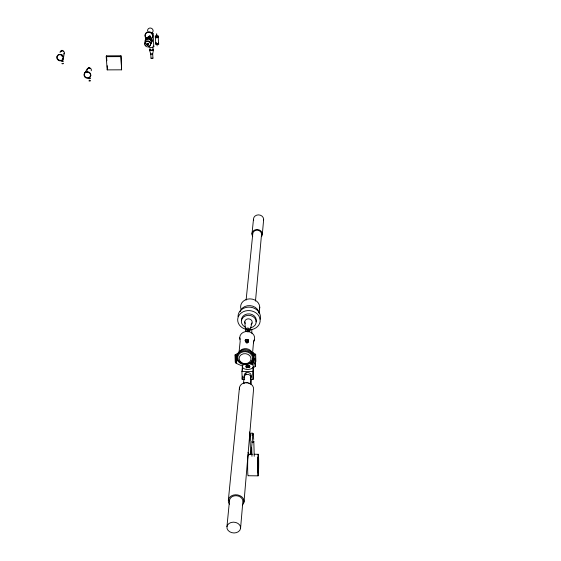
<?xml version="1.0" encoding="UTF-8"?>
<svg xmlns="http://www.w3.org/2000/svg" width="561" height="561" viewBox="0 0 561 561"><rect width="100%" height="100%" fill="white"/><g stroke="black" fill="none" stroke-linecap="round" stroke-linejoin="round"><path stroke-width="0.84" d="M242.366 366.053L236.083 363.304L235.985 355.408L235.017 354.987L235.269 362.231L236.23 362.651L235.985 355.408M236.083 363.304L236.104 358.788M250.36 384.25L250.942 376.992A3.436 2.861 5.3 0 0 246.23 374.566L245.452 374.916A3.436 2.861 5.3 0 0 244.358 378.254M88.897 78.33L89.585 78.645L90.026 78.21M251.188 383.899L251.293 380.239M63.113 61.044L62.537 61.352M151.225 42.734A3.415 3.156 20.6 0 0 149.394 37.405C147.115 36.696 144.598 39.011 145.488 41.332M147.017 44.031L147.136 45.076L148.041 44.887M147.01 44.684L147.431 44.038M148.258 44.501C145.671 44.684 147.838 47.131 148.293 44.024M148.328 44.186L148.055 44.957M243.986 502.137L253.537 389.558A7.111 5.898 5.3 0 0 246.524 382.651A7.111 5.898 5.3 0 0 239.456 389.117M249.855 440.574L250.248 436.213M253.32 369.566A5.456 3.001 -1.7 0 1 253.439 370.344L253.102 379.397L250.578 379.376M240.55 528.518A6.865 5.393 5.3 0 0 231.139 522.473A6.865 5.393 5.3 0 0 229.575 531.695A6.865 5.393 5.3 0 0 240.55 528.518L242.829 501.976A6.711 5.33 5.3 0 0 236.188 495.7A6.711 5.33 5.3 0 0 229.54 501.52M259.238 313.073L259.743 307.155M253.102 379.397L252.878 371.585L253.327 366.445A5.463 2.994 -1.7 0 0 249.547 363.528M262.338 234.105L263.656 219.393M253.6 341.354L252.443 354.412A6.816 5.729 5.5 0 0 246.349 348.676A6.816 5.729 5.5 0 0 239.014 352.841M250.935 377.574L251.104 375.702M255.486 301.047L261.559 234.105M249.589 454.74L250.746 454.045L251.118 452.65L252.815 434.754M244.133 377.525L244.308 375.653A3.429 2.861 5.3 0 1 245.627 373.044L246.405 372.693A3.429 2.861 5.3 0 1 251.104 375.113L251.104 375.863A3.429 2.861 5.3 0 1 250.416 377.209M245.83 374.748L246.006 372.876M243.516 383.282L244.133 376.775M244.687 379.334L242.163 379.32L241.91 371.508L242.415 366.375A5.463 2.994 -1.7 0 1 244.217 364.264M226.953 526.632L229.54 500.124M242.163 379.32L242.471 376.129M228.376 499.963L239.456 387.574M251.973 234.084L253.467 219.372M246.111 300.135L252.752 234.084A4.411 3.871 5.5 0 1 257.632 230.248A4.411 3.871 5.5 0 1 261.433 235.108M239.007 352.589L240.164 341.277L239.75 337.764M250.367 435.336C249.918 433.688 252.31 431.914 253.088 433.856M250.213 436.479L250.402 435.048M64.263 53.071L63.449 58.162L62.734 59.515A3.289 2.973 25.8 0 1 57.222 58.183L57.089 56.605A3.289 2.973 25.8 0 1 58.414 54.761L59.992 54.347L61.64 54.754A3.289 2.973 25.8 0 1 63.449 58.155M153.532 49.712L152.683 53.842L152.936 58.148M150.264 36.29L150.306 37.075M249.855 330.52A2.237 1.893 5.5 0 0 247.177 328.073A2.237 1.893 5.5 0 0 246.097 331.2A2.237 1.893 5.5 0 0 249.855 330.52L252.008 322.975M121.611 69.83L120.959 55.777L106.492 55.841L106.211 56.682L107.193 69.88L121.611 69.83L120.959 55.777M253.411 342.827L254.477 339.489M253.292 375.007L253.327 366.445M107.193 69.88L107.474 69.024M253.32 366.698L253.144 367.231A5.54 3.036 -1.7 0 1 247.59 369.461A5.54 3.036 -1.7 0 1 242.45 367.16L242.373 366.621M253.186 371.123L253.439 370.344M145.383 39.677L145.678 38.905M147.073 43.884L146.968 44.459L147.255 43.947M146.947 44.536L147.178 44.053M148.006 44.873L148.055 44.102M89.052 67.53C89.465 67.586 88.75 68.267 89.171 68.042M89.178 68.169C89.143 68.253 89.122 67.643 89.157 67.608M61.808 50.785C63.575 50.588 60.623 50.371 62.173 50.308M61.843 50.925L62.215 50.897M62.229 50.406L61.598 50.588L62.082 50.49M84.578 73.26L87.341 68.821M147.045 43.982L147.459 43.59M147.164 43.94L147.206 44.95M148.097 44.529L147.788 44.999M147.971 45.076L147.873 43.87M246.181 365.842L245.858 366.396A2.013 1.108 -1.7 0 0 247.766 367.518A2.013 1.108 -1.7 0 0 249.883 366.424L248.965 365.456L246.952 365.442L246.181 365.842L246.23 367.406M147.143 43.849L148.195 43.975M147.298 44.635L147.746 43.786M252.632 434.992L252.254 435.266M90.538 75.98L90.09 76.226M62.019 63.33C61.282 64.171 64.347 63.786 63.204 63.211M235.017 354.987L237.591 353.472A2.721 1.473 -1.9 0 0 237.177 354.25A4.635 2.51 -1.9 0 0 237.541 355.232M89.101 67.797L89.374 67.846A2.16 1.956 23.2 0 1 91.177 70.798M89.213 67.888L89.381 67.867A2.16 1.956 23.2 0 0 87.25 70.328M253.025 367.728L255.29 366.543L254.841 358.654L253.186 359.51L253.495 362.623L250.585 364.138M254.932 362.027L255.865 361.543L255.669 354.3L253.165 352.869L253.032 354.566M252.17 364.734L255.199 363.156M253.074 355.639L255.669 354.3M88.911 78.196C87.565 79.066 91.331 78.891 90.005 78.14M147.241 44.256L147.76 44.256M147.767 44.866L147.908 44.158M63.007 58.926L63.456 58.688A1.395 0.519 -4.1 0 0 63.049 58.099M88.35 68.26L88.028 68.694L88.329 68.477M89.374 80.496C87.537 81.338 91.843 81.135 90.026 80.461M62.089 60.861C60.3 61.437 63.807 61.899 63.134 60.911M61.394 51.009L60.967 51.339L61.303 51.233M61.998 50.546L61.801 50.518M147.375 44.038L147.845 44.038M149.226 36.43L149.724 36.423M106.211 56.682L120.692 56.626M241.91 371.508L252.878 371.585M248.306 454.193L252.422 454.235M254.07 454.249L258.186 454.291M258.109 475.847L248.228 475.749A10.848 0.596 -89.4 0 1 247.681 463.421A10.848 0.596 -89.4 0 1 248.6 455.034M62.979 51.002L63.435 51.353M90.069 68.239L90.531 68.638M147.599 43.667L148.076 43.849M147.515 44.046L147.964 44.431M61.927 55.946L61.331 55.805M90.041 68.47L90.405 68.715M235.964 359.917L238.327 360.94M251.784 361.508L251.833 363.121L252.303 363.395L252.212 360.176M250.451 452.713L250.627 453.057L249.673 431.914M147.038 44.354L147.171 44.74M147.024 44.55L147.094 44.929M251.111 435.07L250.97 434.719M253.123 433.948L253.733 439.501M252.976 433.576L253.228 434.221M149.429 49.929L150.762 53.947M148.125 44.165L148.118 44.677M146.975 44.291L147.038 44.81M248.095 452.334L248.214 453.141M244.792 321.846L245.48 329.833M254.996 362.778L255.29 366.543M106.492 55.841L106.863 60.784M107.228 65.728L107.41 68.204M150.222 36.423L150.271 37.201M150.755 53.849L151.014 58.155M155.383 37.145L155.734 43.225M153.062 33.674L153.819 46.668M158.23 37.131L158.574 43.211M242.415 366.375L242.541 370.267M247.45 365.337L247.52 367.672M246.952 365.442L247.022 367.785M246.517 365.618L246.595 367.953M253.81 441.493L254.238 456.303M249.659 365.87L249.708 367.427M249.365 365.639L249.407 367.196M251.714 447.573L251.973 456.282M248.965 365.456L249.035 367.799M248.488 365.344L248.558 367.679M247.969 365.302L248.039 367.637M254.736 354.783L254.89 360.337M253.165 352.869L253.207 354.475M253.207 360.358L253.277 362.89M251.742 329.188L251.861 333.304M145.047 44.368A2.945 2.721 20.5 0 1 146.666 41.065A2.945 2.721 20.5 0 1 150.39 42.468A2.945 2.721 20.5 0 1 149.415 46.016M145.594 42.447A2.938 2.714 20.6 0 1 146.975 39.242A2.938 2.714 20.6 0 1 150.643 40.133A2.938 2.714 20.6 0 1 150.523 43.653M145.502 42.419A3.05 2.819 20.6 0 1 146.94 39.095A3.05 2.819 20.6 0 1 150.741 40.027A3.05 2.819 20.6 0 1 150.621 43.674M145.537 43.281A3.422 3.163 20.6 0 1 146.512 38.912A3.422 3.163 20.6 0 1 151.204 40.055A3.422 3.163 20.6 0 1 150.229 44.431M145.551 41.114A3.415 3.156 20.7 0 1 147.164 37.384A3.415 3.156 20.7 0 1 151.421 38.428A3.415 3.156 20.7 0 1 151.288 42.517M148.988 37.278A0.877 0.813 20.8 0 1 149.303 36.121A0.877 0.813 20.8 0 1 150.516 36.577A0.877 0.813 20.8 0 1 149.99 37.657M149.037 36.689A0.757 0.701 20.8 0 1 149.682 35.981A0.757 0.701 20.8 0 1 150.516 36.556A0.757 0.701 20.8 0 1 150.018 37.37M145.923 38.134A3.892 3.597 21 0 1 146.365 33.036A3.892 3.597 21 0 1 151.793 33.716A3.892 3.597 21 0 1 151.351 38.814M145.523 36.802A3.885 3.597 21 0 1 147.052 32.187A3.885 3.597 21 0 1 152.143 33.464A3.885 3.597 21 0 1 151.491 38.302M147.655 30.96A2.77 2.567 21.2 0 1 149.401 28.148A2.77 2.567 21.2 0 1 152.718 29.431A2.77 2.567 21.2 0 1 152.122 32.685M238.046 316.67A11.227 9.565 5.5 0 1 250.444 307.204A11.227 9.565 5.5 0 1 260.15 319.258M246.286 329.433A11.269 9.586 5.5 0 1 239.975 314.118A11.269 9.586 5.5 0 1 258.775 315.787A11.269 9.586 5.5 0 1 249.925 329.756M241.503 320.17A7.426 6.318 5.5 0 1 249.708 313.915A7.426 6.318 5.5 0 1 256.132 321.881M245.234 327.112A7.44 6.325 5.5 0 1 243.397 317.133A7.44 6.325 5.5 0 1 255.122 318.501A7.44 6.325 5.5 0 1 250.879 327.771M245.248 323.438A3.689 3.135 5.5 0 1 246.419 319.342A3.689 3.135 5.5 0 1 251.342 320.114A3.689 3.135 5.5 0 1 251.019 324.342M248.502 329.076A0.842 0.715 5.5 0 1 247.745 330.12A0.842 0.715 5.5 0 1 247.043 329.012M240.15 311.699A9.656 8.233 5.5 0 1 250.129 305.64A9.656 8.233 5.5 0 1 259.112 313.206M240.999 309.188A9.586 8.198 5.5 0 1 249.94 298.873A9.586 8.198 5.5 0 1 259.477 309.272M253.284 440.855A1.143 0.736 -2 0 1 253.446 442.012A1.143 0.736 -2 0 1 251.658 441.844M253.677 220.543A5.098 4.502 5.5 0 1 258.453 214.87A5.098 4.502 5.5 0 1 263.509 220.557M252.731 236.363A5.189 4.558 5.5 0 1 253.733 230.592A5.189 4.558 5.5 0 1 260.402 230.606A5.189 4.558 5.5 0 1 261.699 236.384M240.08 339.405A7.454 6.304 5.5 0 1 248.004 331.537A7.454 6.304 5.5 0 1 253.754 340.997M236.966 356.6A8.31 6.97 5.5 0 1 246.84 349.826A8.31 6.97 5.5 0 1 252.857 359.65M248.425 342.217A1.529 0.813 -1.7 0 1 248.355 342.427M247.597 342.918A1.529 0.813 -1.7 0 1 246.433 342.995M248.243 341.032A1.529 0.813 -1.7 0 1 247.689 342.105A1.529 0.813 -1.7 0 1 245.662 341.951A1.529 0.813 -1.7 0 1 245.858 340.85M248.271 341.242A1.424 0.764 -1.7 0 1 247.415 342.126A1.424 0.764 -1.7 0 1 245.676 341.859A1.424 0.764 -1.7 0 1 245.928 340.885M248.207 340.73A1.424 0.757 -1.7 0 1 247.149 341.263M246.412 341.263A1.424 0.757 -1.7 0 1 245.466 340.716M245.501 340.324A1.424 0.757 -1.7 0 1 245.9 339.987M247.625 339.875A1.424 0.757 -1.7 0 1 248.278 340.534M247.766 339.756A1.683 0.898 -1.7 0 1 248.088 341.116A1.683 0.898 -1.7 0 1 245.515 341.102A1.683 0.898 -1.7 0 1 246.09 339.742M246.503 339.657A1.683 0.898 -1.7 0 1 247.373 339.664M250.935 377.735A3.436 2.861 5.3 0 1 250.697 378.451M243.537 383.542A5.126 4.25 5.3 0 1 244.694 383.023M245.984 382.77A5.126 4.25 5.3 0 1 247.324 382.812M248.614 383.142A5.126 4.25 5.3 0 1 249.771 383.738M253.425 373.451A5.449 3.008 -1.7 0 1 253.544 374.229M229.554 504.185A7.882 6.255 5.3 0 1 231.209 496.008A7.882 6.255 5.3 0 1 241.672 496.73A7.882 6.255 5.3 0 1 242.422 505.075M252.653 355.267A4.635 2.51 -1.7 0 0 253.453 353.711A2.721 1.473 -1.7 0 0 252.983 352.96M253.228 362.147A4.621 2.517 -1.7 0 1 252.639 362.679M252.12 362.988A4.621 2.517 -1.7 0 1 251.833 363.121M153.265 45.995A2.539 0.947 -2.9 0 1 152.017 47.552A2.539 0.947 -2.9 0 1 148.77 46.689M152.501 33.008A2.553 0.933 -2.8 0 1 152.136 34.34M153.013 46.851A1.837 0.687 -2.9 0 1 152.452 47.159M152.88 48.996A1.837 0.687 -2.9 0 1 152.739 49.929A1.837 0.687 -2.9 0 1 150.257 50.062A1.837 0.687 -2.9 0 1 149.976 49.151M153.069 48.933A2.076 0.778 -2.9 0 1 152.767 50.034A2.076 0.778 -2.9 0 1 149.85 50.048A2.076 0.778 -2.9 0 1 150.159 48.947M152.69 49.038A2.076 0.778 -2.9 0 1 153.041 50.16A2.076 0.778 -2.9 0 1 149.983 50.329A2.076 0.778 -2.9 0 1 150.173 49.172M152.283 53.526A0.968 0.365 -2.9 0 1 152.452 54.052A0.968 0.365 -2.9 0 1 151.021 54.129A0.968 0.365 -2.9 0 1 151.105 53.59M152.851 57.958A0.968 0.365 -2.9 0 1 152.515 58.428A0.968 0.365 -2.9 0 1 151.281 58.435A0.968 0.365 -2.9 0 1 151.19 57.965M158.419 43.779A1.564 0.582 -2.8 0 1 158.391 44.529A1.564 0.582 -2.8 0 1 156.407 44.733A1.564 0.582 -2.8 0 1 155.748 44.053M158.581 42.917A1.564 0.582 -2.8 0 1 157.914 43.695A1.564 0.582 -2.8 0 1 155.86 43.597A1.564 0.582 -2.8 0 1 156.161 42.811M158.454 42.945A1.431 0.533 -2.8 0 1 157.851 43.653A1.431 0.533 -2.8 0 1 155.972 43.569A1.431 0.533 -2.8 0 1 156.253 42.846M157.914 36.76A1.431 0.526 -2.8 0 1 157.802 37.475A1.431 0.526 -2.8 0 1 155.874 37.573A1.431 0.526 -2.8 0 1 155.642 36.879M158.034 36.717A1.592 0.582 -2.8 0 1 157.816 37.552A1.592 0.582 -2.8 0 1 155.572 37.559A1.592 0.582 -2.8 0 1 155.797 36.724M63.148 56.486A0.968 0.877 25.8 0 1 63.134 56.717M63.239 56.458A0.968 0.877 25.8 0 1 63.162 56.675M60.083 52.573A2.153 1.942 26 0 1 62.825 50.728A2.153 1.942 26 0 1 63.8 53.961M61.955 54.775A1.452 0.54 -4.1 0 1 60.89 54.726M63.042 57.601A1.452 0.547 -4.1 0 1 63 58.463M63.056 57.923A1.424 0.533 -4.1 0 1 63.014 58.779M87.733 71.927A1.466 0.561 -3.8 0 1 87.453 71.528M90.552 75.076A1.466 0.568 -3.4 0 1 90.559 75.504M90.559 75.391A1.438 0.554 -3.8 0 1 90.552 75.819M90.637 75.693A1.403 0.54 -3.8 0 1 90.637 75.833M84.311 73.996L84.438 75.581A3.31 2.994 23 0 0 89.984 76.92L90.714 75.567A3.31 2.994 23 0 0 88.926 72.138L87.264 71.738L85.672 72.145A3.31 2.994 23 0 0 84.304 74.003M157.129 45.848L157.185 45.82M156.54 36.135L156.975 36.156L156.568 36.114M156.421 34.13L156.863 34.151L156.421 34.13M145.222 45.574A2.945 2.721 20.5 0 0 150.271 45.553A2.945 2.721 20.5 0 0 147.501 41.437A2.945 2.721 20.5 0 0 145.222 45.574M247.106 330.415A0.842 0.715 5.5 0 0 248.523 330.156A0.842 0.715 5.5 0 0 247.513 329.23A0.842 0.715 5.5 0 0 247.106 330.415M258.495 471.857A10.855 0.533 -89.5 0 0 258.326 454.347A10.855 0.533 -89.5 0 0 257.611 469.031A10.855 0.533 -89.5 0 0 258.495 471.857M258.411 470.132A8.12 0.4 -89.5 0 0 258.277 457.047A8.12 0.4 -89.5 0 0 257.751 468.042A8.12 0.4 -89.5 0 0 258.411 470.132M239.421 362.63A8.317 6.977 5.5 0 0 253.228 359.608A8.317 6.977 5.5 0 0 242.815 350.962A8.317 6.977 5.5 0 0 239.421 362.63M240.01 362.273A7.44 6.241 5.5 0 0 252.359 359.573A7.44 6.241 5.5 0 0 243.046 351.838A7.44 6.241 5.5 0 0 240.01 362.273M240.957 362.161A5.968 5.007 5.5 0 0 250.858 359.987A5.968 5.007 5.5 0 0 243.383 353.788A5.968 5.007 5.5 0 0 240.957 362.161M245.935 341.06A1.683 0.898 -1.7 0 0 248.53 340.296A1.683 0.898 -1.7 0 0 246.083 339.503A1.683 0.898 -1.7 0 0 245.935 341.06M155.825 36.668A1.592 0.582 -2.8 0 0 158.335 36.149A1.592 0.582 -2.8 0 0 156.091 35.652A1.592 0.582 -2.8 0 0 155.825 36.668M57.383 59.333A3.38 3.057 25.8 0 0 63.12 59.319A3.38 3.057 25.8 0 0 59.838 54.648A3.38 3.057 25.8 0 0 57.383 59.333M84.606 76.745A3.401 3.071 23 0 0 90.391 76.731A3.401 3.071 23 0 0 87.123 72.053A3.401 3.071 23 0 0 84.606 76.745"/></g></svg>
